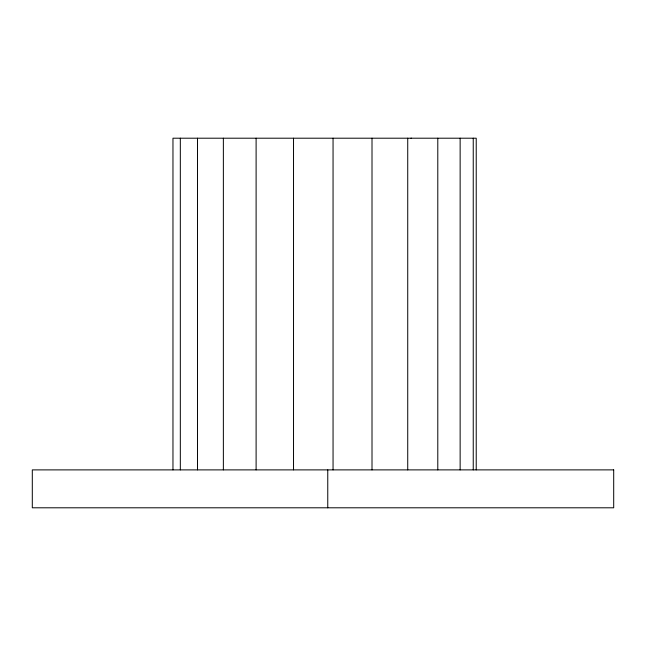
<?xml version="1.0" encoding="UTF-8"?>
<svg xmlns="http://www.w3.org/2000/svg" width="646" height="646" viewBox="0 0 646 646"><rect width="100%" height="100%" fill="white"/><g stroke="black" fill="none" stroke-linecap="round" stroke-linejoin="round"><path stroke-width="0.97" d="M410.977 138.204L411.437 138.204M476.223 469.884L476.223 138.204L172.966 138.204L172.966 469.884M473.243 138.204L473.243 469.884M460.138 138.204L460.138 469.884M437.794 138.204L437.794 469.884M407.731 138.204L407.731 469.884M372.007 138.204L372.007 469.884M333.053 138.204L333.053 469.884M327.764 469.884L327.764 507.796M293.526 138.204L293.526 469.884M256.107 138.204L256.107 469.884M223.363 138.204L223.363 469.884M197.514 138.204L197.514 469.884M180.323 138.204L180.323 469.884M613.7 469.884L32.3 469.892L32.3 507.796L613.7 507.796L613.7 469.884"/></g></svg>
